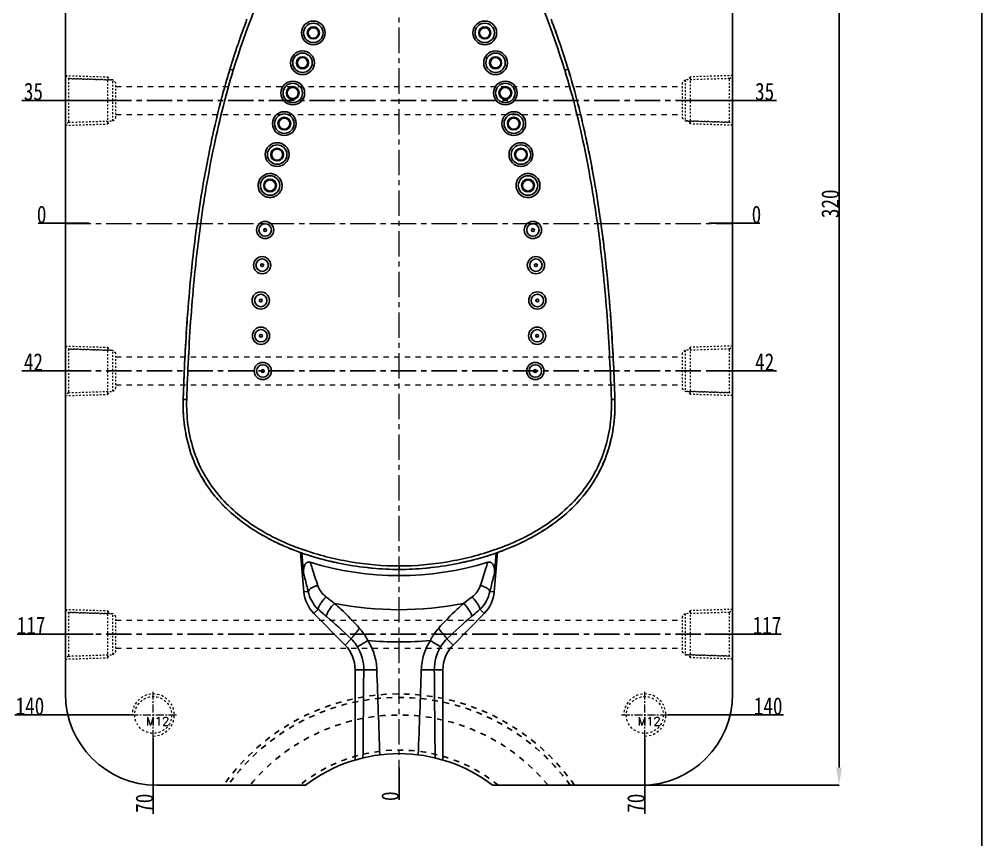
# Model space of a CAD drawing. Header units: millimetres. Extents: x 629 to 2024, y -4394 to 1386.
# Drawn here: x 1196.5 to 1470.6, y -2087.8 to -1854.1 of the extents above; entities that cross this region are included whole.
import ezdxf

# ---------------------------------------------------------------- set-up
doc = ezdxf.new("R2010")
doc.units = ezdxf.units.MM
doc.header["$LTSCALE"] = 16.335
doc.header["$PDMODE"] = 3
doc.header["$PDSIZE"] = 0.3125
doc.linetypes.add('CENTER', pattern=[0.6, 0.375, -0.075, 0.075, -0.075])
doc.linetypes.add('HIDDEN', pattern=[0.2, 0.1, -0.1])
doc.layers.get('0').update_dxf_attribs({"linetype": 'CONTINUOUS'})
doc.layers.get('Defpoints').update_dxf_attribs({"linetype": 'CONTINUOUS'})
for name, color, linetype, lineweight in [('center', 1, 'CENTER', 9), ('cool', 153, 'HIDDEN', 9), ('screw', 33, 'CONTINUOUS', 13)]:
    doc.layers.add(name, color=color, linetype=linetype, lineweight=lineweight)
doc.layers.add('DEFAULT_2', color=8, linetype='HIDDEN')
doc.styles.get("Standard").update_dxf_attribs({"font": 'txt', "width": 0.8})
doc.styles.add('TXT', font='txt.shx', dxfattribs={"bigfont": 'gbcbig.shx'})
doc.dimstyles.new('副本 ISO-25-1', dxfattribs={"dimtxt": 5, "dimasz": 5, "dimexe": 0, "dimexo": 0, "dimgap": 0, "dimtad": 1, "dimtxsty": 'Standard', "dimcen": 0, "dimclrd": 4, "dimclre": 4, "dimclrt": 6, "dimazin": 0, "dimtfac": 1, "dimtofl": 0, "dimtmove": 0, "dimatfit": 3, "dimfxl": 0, "dimarcsym": 0})

# ---------------------------------------------------------------- blocks, each defined once
blk = doc.blocks.new('cool_jt_f12')
at = {"layer": 'cool', "ltscale": 0.3}
for p, q in [((0, 7.0785), (0.856, 6.2225)), ((0, 7.0785), (12, 6.7035)), ((0.856, 6.2225), (0.856, -6.2225)), ((13.5, 5.827375), (0.856, 6.2225)), ((0.856, 6.2225), (13.5, 5.827375)), ((12, 6.7035), (12.856, 5.8475)), ((12, 6.7035), (12, -6.7035)), ((14.327375, 5), (13.5, 5.827375)), ((13.5, -5.827375), (13.5, 5.827375)), ((14.327375, -5), (14.327375, 5)), ((13.5, -5.827375), (14.327375, -5)), ((0.856, -6.2225), (0, -7.0785)), ((0, -7.0785), (12, -6.7035)), ((0.856, -6.2225), (13.5, -5.827375)), ((12, -6.7035), (12.856, -5.8475))]:
    blk.add_line(p, q, dxfattribs=at)
blk = doc.blocks.new('screw_m12_g')
at = {"layer": 'screw', "color": 1, "linetype": 'CENTER', "ltscale": 0.373186}
for p, q in [((0, -6.6), (0, 6.6)), ((-6.6, 0), (6.6, 0))]:
    blk.add_line(p, q, dxfattribs=at)
at = {"layer": 'screw', "color": 33, "linetype": 'HIDDEN', "ltscale": 0.373186}
blk.add_circle((0, 0), 5.25, dxfattribs=at)
at = {"layer": 'screw', "color": 92, "linetype": 'HIDDEN', "ltscale": 0.373186}
blk.add_arc((0, 0), 6, 270, 180, dxfattribs=at)
at = {"layer": 'screw', "color": 6, "style": 'TXT'}
blk.add_text('M12', height=2.4, dxfattribs=at).set_placement((-2.04, -3))
blk = doc.blocks.new('*D287')
at = {"color": 4, "linetype": 'Continuous', "lineweight": -2}
for p, q in [((1366.7, -1752.24), (1429.97, -1752.24)), ((1429.97, -1757.24), (1429.97, -2067.24)), ((1366.7, -2072.24), (1429.97, -2072.24))]:
    blk.add_line(p, q, dxfattribs=at)
at = {"color": 4}
for points in [[(1429.14, -1757.24), (1430.8, -1757.24), (1429.97, -1752.24)], [(1429.14, -2067.24), (1430.8, -2067.24), (1429.97, -2072.24)]]:
    blk.add_solid(points, dxfattribs=at)
at = {"layer": 'Defpoints', "color": 0}
for p in [(1366.7, -1752.24), (1366.7, -2072.24), (1429.97, -2072.24)]:
    blk.add_point(p, dxfattribs=at)
at = {"color": 6, "insert": (1427.47, -1906.68), "char_height": 5, "attachment_point": 5, "rotation": 90}
blk.add_mtext('320', dxfattribs=at)
blk = doc.blocks.new('*D290')
at = {"color": 4, "linetype": 'Continuous', "lineweight": -2}
blk.add_line((1387.66, -1877.24), (1412.11, -1877.24), dxfattribs=at)
at = {"layer": 'Defpoints', "color": 0}
for p in [(1387.66, -1877.24), (1405.45, -1877.24), (1304.66, -1912.24)]:
    blk.add_point(p, dxfattribs=at)
at = {"color": 6, "insert": (1408.78, -1874.74), "char_height": 5, "attachment_point": 5}
blk.add_mtext('35', dxfattribs=at)
blk = doc.blocks.new('*D291')
at = {"color": 4, "linetype": 'Continuous', "lineweight": -2}
blk.add_line((1392.88, -1912.24), (1407.45, -1912.24), dxfattribs=at)
at = {"layer": 'Defpoints', "color": 0}
for p in [(1304.66, -1912.24), (1392.88, -1912.24), (1405.45, -1912.24)]:
    blk.add_point(p, dxfattribs=at)
at = {"color": 6, "insert": (1406.45, -1909.74), "char_height": 5, "attachment_point": 5}
blk.add_mtext('0', dxfattribs=at)
blk = doc.blocks.new('*D292')
at = {"color": 4, "linetype": 'Continuous', "lineweight": -2}
blk.add_line((1392.34, -1954.24), (1412.11, -1954.24), dxfattribs=at)
at = {"layer": 'Defpoints', "color": 0}
for p in [(1304.66, -1912.24), (1392.34, -1954.24), (1405.45, -1954.24)]:
    blk.add_point(p, dxfattribs=at)
at = {"color": 6, "insert": (1408.78, -1951.74), "char_height": 5, "attachment_point": 5}
blk.add_mtext('42', dxfattribs=at)
blk = doc.blocks.new('*D293')
at = {"color": 4, "linetype": 'Continuous', "lineweight": -2}
blk.add_line((1391.75, -2029.24), (1413.45, -2029.24), dxfattribs=at)
at = {"layer": 'Defpoints', "color": 0}
for p in [(1304.66, -1912.24), (1391.75, -2029.24), (1405.45, -2029.24)]:
    blk.add_point(p, dxfattribs=at)
at = {"color": 6, "insert": (1409.45, -2026.74), "char_height": 5, "attachment_point": 5}
blk.add_mtext('117', dxfattribs=at)
blk = doc.blocks.new('*D294')
at = {"color": 4, "linetype": 'Continuous', "lineweight": -2}
blk.add_line((1381.26, -2052.24), (1414.11, -2052.24), dxfattribs=at)
at = {"layer": 'Defpoints', "color": 0}
for p in [(1304.66, -1912.24), (1381.26, -2052.24), (1405.45, -2052.24)]:
    blk.add_point(p, dxfattribs=at)
at = {"color": 6, "insert": (1409.78, -2049.74), "char_height": 5, "attachment_point": 5}
blk.add_mtext('140', dxfattribs=at)
blk = doc.blocks.new('*D295')
at = {"color": 4, "linetype": 'Continuous', "lineweight": -2}
blk.add_line((1374.66, -2058.84), (1374.66, -2080.37), dxfattribs=at)
at = {"layer": 'Defpoints', "color": 0}
for p in [(1304.66, -1912.24), (1374.66, -2058.84), (1374.66, -2074.37)]:
    blk.add_point(p, dxfattribs=at)
at = {"color": 6, "insert": (1372.16, -2077.37), "char_height": 5, "attachment_point": 5, "rotation": 90}
blk.add_mtext('70', dxfattribs=at)
blk = doc.blocks.new('*D296')
at = {"color": 4, "linetype": 'Continuous', "lineweight": -2}
blk.add_line((1304.66, -2067.15), (1304.66, -2076.37), dxfattribs=at)
at = {"layer": 'Defpoints', "color": 0}
for p in [(1304.66, -1912.24), (1304.66, -2067.15), (1304.66, -2074.37)]:
    blk.add_point(p, dxfattribs=at)
at = {"color": 6, "insert": (1302.16, -2075.37), "char_height": 5, "attachment_point": 5, "rotation": 90}
blk.add_mtext('0', dxfattribs=at)
blk = doc.blocks.new('*D297')
at = {"color": 4, "linetype": 'Continuous', "lineweight": -2}
blk.add_line((1304.66, -1759.28), (1304.66, -1743.64), dxfattribs=at)
at = {"layer": 'Defpoints', "color": 0}
for p in [(1304.66, -1745.64), (1304.66, -1759.28), (1304.66, -1912.24)]:
    blk.add_point(p, dxfattribs=at)
at = {"color": 6, "insert": (1302.16, -1744.64), "char_height": 5, "attachment_point": 5, "rotation": 90}
blk.add_mtext('0', dxfattribs=at)
blk = doc.blocks.new('*D298')
at = {"color": 4, "linetype": 'Continuous', "lineweight": -2}
blk.add_line((1374.66, -1770.16), (1374.66, -1739.64), dxfattribs=at)
at = {"layer": 'Defpoints', "color": 0}
for p in [(1374.66, -1745.64), (1374.66, -1770.16), (1304.66, -1912.24)]:
    blk.add_point(p, dxfattribs=at)
at = {"color": 6, "insert": (1372.16, -1742.64), "char_height": 5, "attachment_point": 5, "rotation": 90}
blk.add_mtext('70', dxfattribs=at)
blk = doc.blocks.new('*D299')
at = {"color": 4, "linetype": 'Continuous', "lineweight": -2}
blk.add_line((1381.26, -1772.24), (1413.81, -1772.24), dxfattribs=at)
at = {"layer": 'Defpoints', "color": 0}
for p in [(1381.26, -1772.24), (1405.14, -1772.24), (1304.66, -1912.24)]:
    blk.add_point(p, dxfattribs=at)
at = {"color": 6, "insert": (1409.48, -1769.74), "char_height": 5, "attachment_point": 5}
blk.add_mtext('140', dxfattribs=at)
blk = doc.blocks.new('*D300')
at = {"color": 4, "linetype": 'Continuous', "lineweight": -2}
blk.add_line((1221.66, -1877.24), (1197.2, -1877.24), dxfattribs=at)
at = {"layer": 'Defpoints', "color": 0}
for p in [(1203.87, -1877.24), (1221.66, -1877.24), (1304.66, -1912.24)]:
    blk.add_point(p, dxfattribs=at)
at = {"color": 6, "insert": (1200.53, -1874.74), "char_height": 5, "attachment_point": 5}
blk.add_mtext('35', dxfattribs=at)
blk = doc.blocks.new('*D303')
at = {"color": 4, "linetype": 'Continuous', "lineweight": -2}
blk.add_line((1216.43, -1912.24), (1201.87, -1912.24), dxfattribs=at)
at = {"layer": 'Defpoints', "color": 0}
for p in [(1203.87, -1912.24), (1216.43, -1912.24), (1304.66, -1912.24)]:
    blk.add_point(p, dxfattribs=at)
at = {"color": 6, "insert": (1202.87, -1909.74), "char_height": 5, "attachment_point": 5}
blk.add_mtext('0', dxfattribs=at)
blk = doc.blocks.new('*D304')
at = {"color": 4, "linetype": 'Continuous', "lineweight": -2}
blk.add_line((1216.98, -1954.24), (1197.2, -1954.24), dxfattribs=at)
at = {"layer": 'Defpoints', "color": 0}
for p in [(1304.66, -1912.24), (1203.87, -1954.24), (1216.98, -1954.24)]:
    blk.add_point(p, dxfattribs=at)
at = {"color": 6, "insert": (1200.53, -1951.74), "char_height": 5, "attachment_point": 5}
blk.add_mtext('42', dxfattribs=at)
blk = doc.blocks.new('*D305')
at = {"color": 4, "linetype": 'Continuous', "lineweight": -2}
blk.add_line((1217.57, -2029.24), (1195.87, -2029.24), dxfattribs=at)
at = {"layer": 'Defpoints', "color": 0}
for p in [(1304.66, -1912.24), (1203.87, -2029.24), (1217.57, -2029.24)]:
    blk.add_point(p, dxfattribs=at)
at = {"color": 6, "insert": (1199.87, -2026.74), "char_height": 5, "attachment_point": 5}
blk.add_mtext('117', dxfattribs=at)
blk = doc.blocks.new('*D306')
at = {"color": 4, "linetype": 'Continuous', "lineweight": -2}
blk.add_line((1228.06, -2052.24), (1195.2, -2052.24), dxfattribs=at)
at = {"layer": 'Defpoints', "color": 0}
for p in [(1304.66, -1912.24), (1203.87, -2052.24), (1228.06, -2052.24)]:
    blk.add_point(p, dxfattribs=at)
at = {"color": 6, "insert": (1199.53, -2049.74), "char_height": 5, "attachment_point": 5}
blk.add_mtext('140', dxfattribs=at)
blk = doc.blocks.new('*D301')
at = {"color": 4, "linetype": 'Continuous', "lineweight": -2}
blk.add_line((1234.66, -2058.84), (1234.66, -2080.37), dxfattribs=at)
at = {"layer": 'Defpoints', "color": 0}
for p in [(1304.66, -1912.24), (1234.66, -2058.84), (1234.66, -2074.37)]:
    blk.add_point(p, dxfattribs=at)
at = {"color": 6, "insert": (1232.16, -2077.37), "char_height": 5, "attachment_point": 5, "rotation": 90}
blk.add_mtext('70', dxfattribs=at)
blk = doc.blocks.new('*D307')
at = {"color": 4, "linetype": 'Continuous', "lineweight": -2}
blk.add_line((1234.66, -1770.16), (1234.66, -1739.64), dxfattribs=at)
at = {"layer": 'Defpoints', "color": 0}
for p in [(1234.66, -1745.64), (1234.66, -1770.16), (1304.66, -1912.24)]:
    blk.add_point(p, dxfattribs=at)
at = {"color": 6, "insert": (1232.16, -1742.64), "char_height": 5, "attachment_point": 5, "rotation": 90}
blk.add_mtext('70', dxfattribs=at)
blk = doc.blocks.new('*D302')
at = {"color": 4, "linetype": 'Continuous', "lineweight": -2}
blk.add_line((1228.06, -1772.24), (1195.5, -1772.24), dxfattribs=at)
at = {"layer": 'Defpoints', "color": 0}
for p in [(1204.17, -1772.24), (1228.06, -1772.24), (1304.66, -1912.24)]:
    blk.add_point(p, dxfattribs=at)
at = {"color": 6, "insert": (1199.84, -1769.74), "char_height": 5, "attachment_point": 5}
blk.add_mtext('140', dxfattribs=at)
blk = doc.blocks.new('3')
at = {"color": 1, "linetype": 'CENTER', "ltscale": 1.181757}
blk.add_line((-0.15, -456.33), (189.85, -456.33), dxfattribs=at)
at = {"layer": 'cool', "ltscale": 0.932966}
for p, q in [((14.18, -452.33), (175.52, -452.33)), ((14.18, -460.33), (175.52, -460.33))]:
    blk.add_line(p, q, dxfattribs=at)
blk.add_blockref('cool_jt_f12', (-0.15, -456.33), dxfattribs=at)
at = {"layer": 'cool', "ltscale": 0.932966, "rotation": 180}
blk.add_blockref('cool_jt_f12', (189.85, -456.33), dxfattribs=at)

msp = doc.modelspace()

# ---------------------------------------------------------------- linework, layer by layer
at = {"color": 7, "linetype": 'Continuous'}
for p, q in [((1209.656, -2046.244), (1209.656, -1778.244)), ((1399.656, -1778.244), (1399.656, -2046.244)), ((1256.483, -1868.358), (1257.444, -1868.654)), ((1352.829, -1868.358), (1351.869, -1868.654)), ((1277.561, -2017.181), (1276.581, -2005.979)), ((1276.86, -2006.078), (1276.97, -2006.116)), ((1277.477, -2011.919), (1276.97, -2006.116)), ((1277.161, -2005.118), (1277.27, -2005.157)), ((1332.731, -2005.979), (1331.752, -2017.181)), ((1332.343, -2006.116), (1331.835, -2011.919)), ((1332.043, -2005.157), (1332.151, -2005.119)), ((1332.343, -2006.116), (1332.453, -2006.078)), ((1304.656, -2010.809), (1304.656, -2009.804)), ((1277.561, -2017.181), (1278.786, -2017.073)), ((1331.752, -2017.181), (1330.526, -2017.073)), ((1280.399, -2023.327), (1281.623, -2022.122)), ((1328.913, -2023.327), (1327.689, -2022.122)), ((1280.399, -2023.327), (1289.28, -2032.341)), ((1320.033, -2032.341), (1328.913, -2023.327)), ((1289.28, -2032.341), (1291.043, -2030.604)), ((1320.033, -2032.341), (1318.27, -2030.604)), ((1292.156, -2039.359), (1294.606, -2039.359)), ((1292.156, -2065.057), (1292.156, -2039.359)), ((1317.156, -2039.359), (1314.707, -2039.359)), ((1317.156, -2065.057), (1317.156, -2039.359)), ((1277.992, -2072.244), (1235.656, -2072.244)), ((1373.656, -2072.244), (1331.321, -2072.244))]:
    msp.add_line(p, q, dxfattribs=at)
at = {"color": 1, "linetype": 'CENTER', "ltscale": 1.181757}
for p, q in [((1209.656, -1954.244), (1399.656, -1954.244)), ((1209.656, -2029.244), (1399.656, -2029.244))]:
    msp.add_line(p, q, dxfattribs=at)
msp.add_lwpolyline([(1059.043, -1704.941), (1470.613, -1704.941), (1470.613, -2146.095), (1059.043, -2146.095)], close=True)
at = {"color": 7, "linetype": 'Continuous'}
for centre, radius in [((1280.25, -1858.016), 3.383), ((1280.25, -1858.016), 2.773), ((1329.063, -1858.016), 3.383), ((1329.063, -1858.016), 2.773), ((1280.25, -1858.016), 1.727), ((1280.25, -1858.016), 1.482), ((1329.063, -1858.016), 1.727), ((1329.063, -1858.016), 1.482), ((1277.167, -1866.519), 3.383), ((1277.167, -1866.519), 2.773), ((1332.146, -1866.519), 3.383), ((1332.146, -1866.519), 2.773), ((1277.167, -1866.519), 1.727), ((1277.167, -1866.519), 1.482), ((1332.146, -1866.519), 1.727), ((1332.146, -1866.519), 1.482), ((1274.384, -1875.125), 3.383), ((1334.929, -1875.125), 3.383), ((1274.384, -1875.125), 2.773), ((1274.384, -1875.125), 1.817), ((1274.384, -1875.125), 1.581), ((1334.929, -1875.125), 2.773), ((1334.929, -1875.125), 1.817), ((1334.929, -1875.125), 1.581), ((1271.986, -1883.846), 3.383), ((1337.327, -1883.846), 3.383), ((1271.986, -1883.846), 2.773), ((1271.986, -1883.846), 1.817), ((1271.986, -1883.846), 1.581), ((1337.327, -1883.846), 2.773), ((1337.327, -1883.846), 1.817), ((1337.327, -1883.846), 1.581), ((1269.942, -1892.657), 3.383), ((1269.942, -1892.657), 2.773), ((1269.942, -1892.657), 1.817), ((1269.942, -1892.657), 1.581), ((1339.371, -1892.657), 3.383), ((1339.371, -1892.657), 2.773), ((1339.371, -1892.657), 1.817), ((1339.371, -1892.657), 1.581), ((1267.924, -1901.474), 2.772), ((1267.924, -1901.474), 1.822), ((1341.389, -1901.474), 2.771), ((1341.389, -1901.474), 1.822), ((1267.924, -1901.474), 1.581), ((1341.389, -1901.474), 1.581), ((1266.526, -1914.152), 2.452), ((1266.526, -1914.152), 1.769), ((1342.787, -1914.152), 2.452), ((1342.787, -1914.152), 1.768), ((1266.526, -1914.152), 0.402), ((1342.787, -1914.152), 0.402), ((1265.669, -1924.166), 2.452), ((1265.669, -1924.166), 1.769), ((1265.669, -1924.166), 0.402), ((1343.643, -1924.166), 2.452), ((1343.643, -1924.166), 1.768), ((1343.643, -1924.166), 0.402), ((1265.271, -1934.208), 2.452), ((1265.271, -1934.208), 1.769), ((1344.042, -1934.208), 2.452), ((1344.042, -1934.208), 1.768), ((1265.271, -1934.208), 0.402), ((1344.042, -1934.208), 0.402), ((1265.331, -1944.258), 2.452), ((1265.331, -1944.258), 1.769), ((1343.982, -1944.258), 2.452), ((1343.982, -1944.258), 1.768), ((1265.331, -1944.258), 0.402), ((1343.982, -1944.258), 0.402), ((1265.849, -1954.294), 2.452), ((1265.849, -1954.294), 1.769), ((1265.849, -1954.294), 0.402), ((1343.464, -1954.294), 2.452), ((1343.464, -1954.294), 1.768), ((1343.464, -1954.294), 0.402)]:
    msp.add_circle(centre, radius, dxfattribs=at)
for centre, radius, start, end in [((1496.52, -1942.547), 250.235, 154.54456, 162.82473), ((1112.793, -1942.547), 250.235, 17.17527, 25.45544), ((1491.149, -1940.594), 245.532, 159.38064, 162.89041), ((1118.164, -1940.594), 245.532, 17.10959, 20.61923), ((1561.713, -1954.82), 317.416, 168.70843, 170.11891), ((1047.6, -1954.82), 317.416, 9.88113, 11.29157), ((1267.924, -1901.474), 3.411, 60.93743, 239.74283), ((1341.389, -1901.474), 3.411, 112.63706, 293.83166), ((1603.401, -1961.657), 359.658, 170.18562, 173.58899), ((1005.913, -1961.657), 359.657, 6.4111, 9.81442), ((1659.361, -1968.12), 415.99, 173.56504, 174.76745), ((949.954, -1968.119), 415.988, 5.23259, 6.43506), ((1301.739, -1935.175), 75.141, 250.02012, 250.43939), ((1301.953, -1934.572), 75.781, 250.5138, 250.66294), ((1301.855, -1934.855), 74.476, 250.46175, 250.63557), ((1302.183, -1933.912), 76.48, 250.75086, 251.20861), ((1302.096, -1934.166), 76.212, 250.74988, 251.2091), ((1307.129, -1933.912), 76.48, 288.79169, 289.24914), ((1307.217, -1934.166), 76.212, 288.79108, 289.25), ((1307.458, -1934.855), 74.477, 289.36383, 289.53834), ((1307.36, -1934.572), 75.781, 289.33706, 289.4862), ((1307.574, -1935.175), 75.141, 289.56061, 289.97993), ((1304.656, -1926.927), 85.642, 252.8379, 287.16244), ((1305.151, -1923.491), 87.321, 257.35578, 258.28998), ((1305.043, -1924.01), 86.791, 257.35002, 258.28993), ((1305.518, -1921.524), 89.322, 258.31527, 263.58471), ((1305.405, -1922.228), 88.609, 258.29489, 263.60673), ((1303.795, -1921.526), 89.32, 276.41564, 281.68489), ((1303.908, -1922.228), 88.609, 276.39362, 281.70516), ((1304.162, -1923.491), 87.32, 281.71007, 282.64462), ((1304.269, -1924.009), 86.792, 281.71022, 282.65046), ((1305.226, -1923.759), 87.068, 263.6116, 264.61628), ((1305.221, -1924.138), 86.691, 263.58725, 264.5963), ((1304.769, -1929.506), 81.304, 264.55696, 269.9207), ((1304.728, -1930.088), 80.722, 264.54657, 269.94907), ((1304.544, -1929.506), 81.303, 270.07929, 275.44285), ((1304.584, -1930.087), 80.722, 270.05099, 275.45323), ((1304.087, -1923.759), 87.068, 275.38353, 276.38875), ((1304.092, -1924.138), 86.691, 275.40351, 276.41311), ((1287.523, -2016.309), 10, 185, 224.57261), ((1287.774, -2013.302), 6.602, 198.71341, 233.83934), ((1321.79, -2016.309), 10, 315.42739, 355), ((1304.656, -1926.927), 95.334, 258.90256, 281.09746), ((1171.074, -2154.993), 172.815, 46.03622, 49.20536), ((1438.201, -2154.952), 172.76, 130.79413, 133.9643), ((1304.656, -1926.927), 104.496, 265.10067, 274.89935), ((1282.156, -2039.359), 10, 0, 44.57261), ((1282.111, -2039.246), 12.495, 359.48058, 30.94783), ((1327.201, -2039.246), 12.495, 149.05227, 180.51931), ((1327.156, -2039.359), 10, 135.42739, 180), ((1235.656, -2046.244), 26, 180, 270), ((1373.656, -2046.244), 26, 270, 0), ((1304.656, -2107.244), 44, 52.69821, 127.30179)]:
    msp.add_arc(centre, radius, start, end, dxfattribs=at)
for points, knots in [([(1257.444, -1868.654), (1255.117, -1876.212), (1251.372, -1891.614), (1247.528, -1915.05), (1245.219, -1938.693), (1244.443, -1954.507), (1244.18, -1962.418)], [0, 0, 0, 0, 0.249884, 0.4998607, 0.7498976, 1, 1, 1, 1]), ([(1250.441, -1892.67), (1250.739, -1891.178), (1252.286, -1883.722), (1254.296, -1875.597), (1256.271, -1869.048), (1256.483, -1868.358)], [0, 0, 0, 0, 0.1827308, 0.9137784, 1, 1, 1, 1]), ([(1365.133, -1962.418), (1364.87, -1954.506), (1364.093, -1938.692), (1361.785, -1915.05), (1357.941, -1891.614), (1354.195, -1876.212), (1351.869, -1868.654)], [0, 0, 0, 0, 0.2501024, 0.5001394, 0.7501165, 1, 1, 1, 1]), ([(1358.871, -1892.67), (1358.573, -1891.178), (1357.027, -1883.722), (1355.017, -1875.597), (1353.042, -1869.048), (1352.829, -1868.358)], [0, 0, 0, 0, 0.1827313, 0.9137785, 1, 1, 1, 1]), ([(1270.462, -1899.191), (1270.728, -1899.49), (1271.16, -1900.187), (1271.405, -1901.388), (1271.22, -1902.6), (1270.625, -1903.673), (1269.696, -1904.473), (1268.546, -1904.901), (1267.321, -1904.905), (1266.551, -1904.623), (1266.205, -1904.421)], [0, 0, 0, 0, 0.125035, 0.2500179, 0.3750191, 0.5000103, 0.6250028, 0.7500016, 0.8749852, 1, 1, 1, 1]), ([(1269.581, -1898.493), (1269.745, -1898.584), (1270.057, -1898.796), (1270.337, -1899.05), (1270.462, -1899.191)], [0, 0, 0, 0, 0.4998941, 1, 1, 1, 1]), ([(1340.076, -1898.326), (1340.429, -1898.179), (1341.19, -1898.003), (1342.349, -1898.133), (1343.401, -1898.64), (1344.226, -1899.466), (1344.731, -1900.518), (1344.861, -1901.68), (1344.592, -1902.813), (1344.185, -1903.481), (1343.925, -1903.761)], [0, 0, 0, 0, 0.1250137, 0.2499992, 0.3749988, 0.4999954, 0.6249796, 0.7500058, 0.8749541, 1, 1, 1, 1]), ([(1243.175, -1962.387), (1243.179, -1962.278), (1243.403, -1955.588), (1243.907, -1944.842), (1244.733, -1934.226), (1245.104, -1930.182)], [0, 0, 0, 0, 0.0101994, 0.6224998, 1, 1, 1, 1]), ([(1366.137, -1962.387), (1366.134, -1962.278), (1365.91, -1955.588), (1365.406, -1944.842), (1364.58, -1934.225), (1364.209, -1930.182)], [0, 0, 0, 0, 0.0101934, 0.6224923, 1, 1, 1, 1]), ([(1276.064, -2005.793), (1272.16, -2004.374), (1261.648, -1999.538), (1247.411, -1986.898), (1242.928, -1971.459), (1243.175, -1962.387)], [0, 0, 0, 0, 0.2230241, 0.6138432, 1, 1, 1, 1]), ([(1243.175, -1962.387), (1243.175, -1962.386), (1243.186, -1962.389), (1243.196, -1962.386), (1243.222, -1962.389), (1243.271, -1962.389), (1243.356, -1962.392), (1243.479, -1962.396), (1243.629, -1962.4), (1243.866, -1962.408), (1244.052, -1962.414), (1244.18, -1962.418)], [0, 0, 0, 0, 0.0048544, 0.0192814, 0.0431011, 0.0761309, 0.168618, 0.292893, 0.4443495, 0.6173011, 1, 1, 1, 1]), ([(1244.18, -1962.418), (1244.114, -1964.83), (1244.335, -1969.669), (1245.897, -1976.764), (1248.752, -1983.446), (1252.856, -1989.441), (1257.963, -1994.606), (1263.819, -1998.902), (1270.188, -2002.396), (1274.669, -2004.235), (1276.948, -2005.043)], [0, 0, 0, 0, 0.1250491, 0.2499207, 0.3746594, 0.4994076, 0.6243029, 0.7494098, 0.8746403, 1, 1, 1, 1]), ([(1332.365, -2005.043), (1334.644, -2004.234), (1339.125, -2002.396), (1345.494, -1998.902), (1351.35, -1994.605), (1356.457, -1989.441), (1360.561, -1983.445), (1363.416, -1976.763), (1364.978, -1969.668), (1365.198, -1964.829), (1365.133, -1962.418)], [0, 0, 0, 0, 0.1253615, 0.2505941, 0.3757023, 0.5005984, 0.6253468, 0.750085, 0.8749529, 1, 1, 1, 1]), ([(1366.137, -1962.388), (1366.137, -1962.39), (1366.127, -1962.387), (1366.116, -1962.391), (1366.09, -1962.39), (1366.042, -1962.392), (1365.957, -1962.394), (1365.834, -1962.398), (1365.684, -1962.402), (1365.447, -1962.409), (1365.261, -1962.414), (1365.133, -1962.418)], [0, 0, 0, 0, 0.0048544, 0.0192819, 0.0431022, 0.0761327, 0.1686218, 0.2928987, 0.4443564, 0.6173081, 1, 1, 1, 1]), ([(1365.673, -1970.458), (1364.839, -1976.105), (1360.189, -1988.419), (1347.665, -1999.538), (1337.153, -2004.374), (1333.249, -2005.793)], [0, 0, 0, 0, 0.3022209, 0.7464809, 1, 1, 1, 1]), ([(1277.27, -2005.157), (1281.655, -2006.69), (1290.713, -2008.956), (1300.011, -2009.804), (1304.656, -2009.804)], [0, 0, 0, 0, 0.4999881, 1, 1, 1, 1]), ([(1277.547, -2006.315), (1280.003, -2007.151), (1282.847, -2007.96), (1285.676, -2008.613), (1286.037, -2008.694)], [0, 0, 0, 0, 0.8725326, 1, 1, 1, 1]), ([(1277.547, -2006.316), (1279.362, -2006.933), (1282.182, -2007.776), (1285.038, -2008.47), (1286.037, -2008.695)], [0, 0, 0, 0, 0.6517067, 1, 1, 1, 1]), ([(1304.656, -2009.804), (1309.302, -2009.804), (1318.6, -2008.956), (1327.658, -2006.69), (1332.043, -2005.157)], [0, 0, 0, 0, 0.500015, 1, 1, 1, 1]), ([(1323.277, -2008.695), (1324.275, -2008.47), (1327.131, -2007.776), (1329.951, -2006.933), (1331.766, -2006.315)], [0, 0, 0, 0, 0.3482285, 1, 1, 1, 1]), ([(1331.766, -2006.315), (1329.31, -2007.151), (1326.466, -2007.96), (1323.637, -2008.613), (1323.277, -2008.694)], [0, 0, 0, 0, 0.8725992, 1, 1, 1, 1]), ([(1277.477, -2011.919), (1277.446, -2011.557), (1277.435, -2010.828), (1277.604, -2009.922), (1277.926, -2009.264), (1278.306, -2008.854), (1278.837, -2008.65), (1279.211, -2008.701), (1279.385, -2008.755)], [0, 0, 0, 0, 0.2499576, 0.4995471, 0.6246612, 0.7496705, 0.874722, 1, 1, 1, 1]), ([(1279.385, -2008.755), (1279.561, -2009.313), (1280.26, -2011.539), (1280.961, -2013.764), (1281.52, -2015.42)], [0, 0, 0, 0, 0.250548, 1, 1, 1, 1]), ([(1329.928, -2008.755), (1329.752, -2009.312), (1329.053, -2011.538), (1328.353, -2013.764), (1327.792, -2015.42)], [0, 0, 0, 0, 0.2505451, 1, 1, 1, 1]), ([(1329.928, -2008.755), (1330.102, -2008.701), (1330.476, -2008.65), (1331.007, -2008.854), (1331.386, -2009.264), (1331.709, -2009.922), (1331.877, -2010.828), (1331.867, -2011.556), (1331.835, -2011.919)], [0, 0, 0, 0, 0.1252772, 0.2503238, 0.375334, 0.500448, 0.7500392, 1, 1, 1, 1]), ([(1277.477, -2011.919), (1277.805, -2013.207), (1278.244, -2014.924), (1278.678, -2016.643), (1278.786, -2017.073)], [0, 0, 0, 0, 0.7494063, 1, 1, 1, 1]), ([(1331.835, -2011.919), (1331.508, -2013.206), (1331.069, -2014.924), (1330.635, -2016.643), (1330.526, -2017.073)], [0, 0, 0, 0, 0.7494014, 1, 1, 1, 1]), ([(1278.786, -2017.073), (1278.85, -2016.873), (1279.142, -2016.468), (1279.78, -2015.994), (1280.598, -2015.618), (1281.209, -2015.465), (1281.52, -2015.42)], [0, 0, 0, 0, 0.1901472, 0.4347708, 0.7149249, 1, 1, 1, 1]), ([(1278.786, -2017.073), (1278.981, -2018.013), (1279.664, -2019.879), (1280.892, -2021.448), (1281.623, -2022.122)], [0, 0, 0, 0, 0.4911916, 1, 1, 1, 1]), ([(1327.792, -2015.42), (1327.584, -2016.036), (1326.96, -2017.251), (1325.994, -2018.222), (1325.435, -2018.633)], [0, 0, 0, 0, 0.4835673, 1, 1, 1, 1]), ([(1330.526, -2017.073), (1330.332, -2018.013), (1329.649, -2019.879), (1328.421, -2021.448), (1327.689, -2022.122)], [0, 0, 0, 0, 0.4912087, 1, 1, 1, 1]), ([(1327.792, -2015.42), (1328.104, -2015.465), (1328.714, -2015.618), (1329.533, -2015.994), (1330.17, -2016.468), (1330.463, -2016.873), (1330.526, -2017.073)], [0, 0, 0, 0, 0.2850801, 0.5652432, 0.809869, 1, 1, 1, 1]), ([(1281.623, -2022.122), (1281.621, -2022.026), (1281.666, -2021.797), (1281.875, -2021.249), (1282.335, -2020.457), (1283.033, -2019.51), (1283.587, -2018.904), (1283.878, -2018.633)], [0, 0, 0, 0, 0.0682577, 0.1630839, 0.4174837, 0.7165151, 1, 1, 1, 1]), ([(1283.878, -2018.633), (1284.084, -2018.783), (1284.898, -2019.393), (1285.698, -2020.021), (1286.307, -2020.478)], [0, 0, 0, 0, 0.2510157, 1, 1, 1, 1]), ([(1325.435, -2018.633), (1325.229, -2018.784), (1324.415, -2019.393), (1323.615, -2020.021), (1323.006, -2020.478)], [0, 0, 0, 0, 0.2510041, 1, 1, 1, 1]), ([(1325.435, -2018.633), (1325.726, -2018.904), (1326.28, -2019.51), (1326.978, -2020.457), (1327.438, -2021.249), (1327.646, -2021.797), (1327.692, -2022.026), (1327.689, -2022.122)], [0, 0, 0, 0, 0.2834773, 0.5824867, 0.8368763, 0.9317128, 1, 1, 1, 1]), ([(1281.623, -2022.122), (1281.819, -2022.294), (1282.603, -2022.978), (1283.393, -2023.653), (1283.983, -2024.162)], [0, 0, 0, 0, 0.2512431, 1, 1, 1, 1]), ([(1283.983, -2024.162), (1283.974, -2024.058), (1284.008, -2023.811), (1284.207, -2023.223), (1284.675, -2022.381), (1285.405, -2021.386), (1285.994, -2020.757), (1286.307, -2020.478)], [0, 0, 0, 0, 0.0704404, 0.1660315, 0.4195331, 0.7167995, 1, 1, 1, 1]), ([(1286.307, -2020.478), (1286.916, -2021.027), (1289.391, -2023.304), (1291.75, -2025.708), (1293.441, -2027.607)], [0, 0, 0, 0, 0.2439658, 1, 1, 1, 1]), ([(1323.006, -2020.478), (1322.397, -2021.027), (1319.922, -2023.304), (1317.562, -2025.708), (1315.872, -2027.607)], [0, 0, 0, 0, 0.2439649, 1, 1, 1, 1]), ([(1323.006, -2020.478), (1323.318, -2020.757), (1323.908, -2021.386), (1324.638, -2022.381), (1325.106, -2023.223), (1325.305, -2023.811), (1325.339, -2024.058), (1325.33, -2024.162)], [0, 0, 0, 0, 0.2831993, 0.5804623, 0.8339624, 0.9295551, 1, 1, 1, 1]), ([(1327.689, -2022.122), (1327.493, -2022.294), (1326.71, -2022.978), (1325.919, -2023.653), (1325.33, -2024.162)], [0, 0, 0, 0, 0.2512254, 1, 1, 1, 1]), ([(1291.043, -2030.604), (1291.075, -2030.537), (1291.17, -2030.38), (1291.444, -2029.98), (1291.932, -2029.353), (1292.636, -2028.509), (1293.163, -2027.913), (1293.441, -2027.607)], [0, 0, 0, 0, 0.0580329, 0.1424516, 0.378807, 0.6779786, 1, 1, 1, 1]), ([(1293.441, -2027.607), (1293.669, -2027.864), (1294.548, -2028.926), (1295.275, -2030.112), (1295.732, -2031.041)], [0, 0, 0, 0, 0.2491155, 1, 1, 1, 1]), ([(1315.872, -2027.607), (1315.644, -2027.864), (1314.765, -2028.926), (1314.037, -2030.112), (1313.581, -2031.041)], [0, 0, 0, 0, 0.2491155, 1, 1, 1, 1]), ([(1315.872, -2027.607), (1316.15, -2027.913), (1316.677, -2028.509), (1317.38, -2029.353), (1317.869, -2029.98), (1318.143, -2030.38), (1318.238, -2030.537), (1318.27, -2030.604)], [0, 0, 0, 0, 0.3220206, 0.6211911, 0.8575463, 0.9419656, 1, 1, 1, 1]), ([(1291.043, -2030.604), (1291.558, -2031.096), (1292.187, -2031.819), (1292.705, -2032.616), (1292.827, -2032.82)], [0, 0, 0, 0, 0.7491773, 1, 1, 1, 1]), ([(1292.827, -2032.82), (1292.971, -2032.755), (1293.337, -2032.547), (1293.988, -2032.158), (1294.815, -2031.637), (1295.416, -2031.248), (1295.732, -2031.041)], [0, 0, 0, 0, 0.1393944, 0.3699253, 0.6673043, 1, 1, 1, 1]), ([(1295.732, -2031.041), (1296.537, -2032.266), (1297.806, -2034.959), (1298.288, -2037.893), (1298.332, -2039.359)], [0, 0, 0, 0, 0.4999538, 1, 1, 1, 1]), ([(1313.581, -2031.041), (1312.775, -2032.266), (1311.507, -2034.959), (1311.025, -2037.893), (1310.981, -2039.359)], [0, 0, 0, 0, 0.499954, 1, 1, 1, 1]), ([(1313.581, -2031.041), (1313.897, -2031.248), (1314.497, -2031.637), (1315.325, -2032.158), (1315.975, -2032.547), (1316.341, -2032.755), (1316.485, -2032.82)], [0, 0, 0, 0, 0.3326958, 0.6300748, 0.8606058, 1, 1, 1, 1]), ([(1318.27, -2030.604), (1317.755, -2031.096), (1317.125, -2031.819), (1316.608, -2032.616), (1316.485, -2032.82)], [0, 0, 0, 0, 0.7491772, 1, 1, 1, 1]), ([(1294.606, -2039.359), (1294.778, -2039.379), (1295.238, -2039.393), (1296.066, -2039.401), (1297.136, -2039.39), (1297.918, -2039.371), (1298.332, -2039.359)], [0, 0, 0, 0, 0.1393662, 0.369902, 0.6672923, 1, 1, 1, 1]), ([(1298.332, -2039.359), (1298.451, -2043.398), (1298.739, -2051.473), (1299.041, -2059.548), (1299.185, -2063.586)], [0, 0, 0, 0, 0.5, 1, 1, 1, 1]), ([(1310.981, -2039.359), (1310.862, -2043.398), (1310.574, -2051.473), (1310.272, -2059.548), (1310.127, -2063.586)], [0, 0, 0, 0, 0.5, 1, 1, 1, 1]), ([(1310.981, -2039.359), (1311.394, -2039.371), (1312.177, -2039.389), (1313.246, -2039.401), (1314.075, -2039.393), (1314.535, -2039.379), (1314.707, -2039.359)], [0, 0, 0, 0, 0.3327078, 0.6300982, 0.860634, 1, 1, 1, 1])]:
    msp.add_open_spline(points, degree=3, knots=knots, dxfattribs=at)
for points in [[(1343.925, -1903.761), (1343.602, -1904.11), (1343.202, -1904.403), (1342.767, -1904.595)], [(1366.137, -1962.387), (1366.214, -1965.213), (1366.051, -1967.903), (1365.673, -1970.458)], [(1294.606, -2039.359), (1294.542, -2047.727), (1294.454, -2056.094), (1294.377, -2064.462)], [(1314.707, -2039.359), (1314.771, -2047.727), (1314.858, -2056.094), (1314.936, -2064.462)]]:
    msp.add_open_spline(points, degree=3, dxfattribs=at)
at = {"layer": 'center', "color": 1, "linetype": 'CENTER', "ltscale": 1.181757}
for p, q in [((1304.656, -2072.244), (1304.656, -1752.244)), ((1209.656, -1912.244), (1399.656, -1912.244))]:
    msp.add_line(p, q, dxfattribs=at)
at = {"layer": 'cool', "ltscale": 0.932966}
for p, q in [((1223.986, -1950.244), (1385.326, -1950.244)), ((1223.986, -1958.244), (1385.326, -1958.244)), ((1223.986, -2025.244), (1385.326, -2025.244)), ((1223.986, -2033.244), (1385.326, -2033.244))]:
    msp.add_line(p, q, dxfattribs=at)
at = {"layer": 'DEFAULT_2', "color": 8, "linetype": 'HIDDEN'}
for p, q in [((1276.674, -2006.012), (1276.581, -2005.979)), ((1276.86, -2006.078), (1276.97, -2006.117)), ((1332.343, -2006.117), (1332.453, -2006.078)), ((1332.639, -2006.012), (1332.731, -2005.979))]:
    msp.add_line(p, q, dxfattribs=at)
for centre, radius, start, end in [((1490.606, -1940.443), 244.969, 159.36897, 162.8868), ((1118.706, -1940.443), 244.969, 17.1132, 20.6309), ((1567.572, -1955.828), 323.358, 168.73668, 170.12122), ((1041.764, -1955.822), 323.334, 9.87859, 11.26319), ((1602.777, -1961.612), 359.034, 170.17563, 173.58491), ((1006.503, -1961.616), 359.067, 6.4152, 9.82411), ((1657.81, -1967.962), 414.432, 173.56264, 174.76958), ((951.486, -1967.964), 414.449, 5.23054, 6.43748), ((1301.666, -1935.388), 74.916, 250.01668, 250.43718), ((1301.85, -1934.872), 75.463, 250.43694, 250.66167), ((1307.463, -1934.873), 75.463, 289.33822, 289.56294), ((1307.647, -1935.389), 74.915, 289.5627, 289.98326), ((1304.656, -2107.244), 61, 35.01358, 144.98633), ((1304.656, -2107.244), 60, 35.68533, 144.31467), ((1304.656, -2107.244), 55, 39.5212, 140.4788), ((1304.656, -2107.244), 45, 51.05766, 128.94244)]:
    msp.add_arc(centre, radius, start, end, dxfattribs=at)
for points, knots in [([(1256.483, -1868.358), (1254.145, -1875.956), (1252.169, -1884.082), (1250.521, -1892.269), (1250.441, -1892.67)], [0, 0, 0, 0, 0.951003, 1, 1, 1, 1]), ([(1358.871, -1892.67), (1358.791, -1892.269), (1357.144, -1884.083), (1355.168, -1875.956), (1352.829, -1868.358)], [0, 0, 0, 0, 0.0489892, 1, 1, 1, 1]), ([(1245.104, -1930.182), (1244.845, -1932.996), (1243.966, -1943.72), (1243.439, -1954.464), (1243.175, -1962.387)], [0, 0, 0, 0, 0.2626684, 1, 1, 1, 1]), ([(1366.137, -1962.388), (1365.874, -1954.465), (1365.346, -1943.721), (1364.467, -1932.996), (1364.209, -1930.182)], [0, 0, 0, 0, 0.7373099, 1, 1, 1, 1]), ([(1243.175, -1962.387), (1243.076, -1966.047), (1243.675, -1973.419), (1247.505, -1983.891), (1254.18, -1992.805), (1262.827, -1999.699), (1270.416, -2003.615), (1274.933, -2005.382), (1276.064, -2005.794)], [0, 0, 0, 0, 0.187614, 0.375228, 0.562842, 0.750456, 0.93807, 1, 1, 1, 1]), ([(1333.249, -2005.794), (1334.38, -2005.382), (1338.897, -2003.615), (1346.486, -1999.7), (1355.132, -1992.806), (1361.808, -1983.891), (1364.698, -1975.987), (1365.532, -1971.418), (1365.673, -1970.458)], [0, 0, 0, 0, 0.0718427, 0.2894963, 0.50715, 0.7248037, 0.9424573, 1, 1, 1, 1])]:
    msp.add_open_spline(points, degree=3, knots=knots, dxfattribs=at)
msp.add_open_spline([(1365.673, -1970.458), (1366.068, -1967.787), (1366.211, -1965.081), (1366.137, -1962.388)], degree=3, dxfattribs=at)

# ---------------------------------------------------------------- block references
msp.add_blockref('3', (1209.806, -1420.914))
at = {"layer": 'cool', "ltscale": 0.932966}
for p in [(1209.656, -1954.244), (1209.656, -2029.244)]:
    msp.add_blockref('cool_jt_f12', p, dxfattribs=at)
at = {"layer": 'cool', "ltscale": 0.932966, "rotation": 180}
for p in [(1399.656, -1954.244), (1399.656, -2029.244)]:
    msp.add_blockref('cool_jt_f12', p, dxfattribs=at)
at = {"layer": 'screw'}
for p in [(1234.656, -2052.244), (1374.656, -2052.244)]:
    msp.add_blockref('screw_m12_g', p, dxfattribs=at)

# ---------------------------------------------------------------- dimensions: what is measured, and where the dimension line sits
for feature_location, offset, dtype, origin, picture, middle in [((1234.656, -1770.158), (0, 24.517), 1, (1304.656, -1912.244), '*D307', (1232.156, -1742.64)), ((1374.656, -1770.158), (0, 24.517), 1, (1304.656, -1912.244), '*D298', (1372.156, -1742.64)), ((1304.656335047, -1759.278775201), (0, 13.638450296), 1, (1304.656335047, -1912.244238293), '*D297', (1302.156335047, -1744.640324905)), ((1228.056, -1772.244), (-23.886, 0), 0, (1304.656, -1912.244), '*D302', (1199.837, -1769.744)), ((1381.256, -1772.244), (23.886, 0), 0, (1304.656, -1912.244), '*D299', (1409.475, -1769.744)), ((1221.656, -1877.244), (-17.789, 0), 0, (1304.656, -1912.244), '*D300', (1200.534, -1874.744)), ((1387.656, -1877.244), (17.789, 0), 0, (1304.656, -1912.244), '*D290', (1408.779, -1874.744)), ((1216.43477626, -1912.244238293), (-12.567401872, 0), 0, (1304.656335047, -1912.244238293), '*D303', (1202.867374388, -1909.744238293)), ((1392.877893835, -1912.244238293), (12.567401872, 0), 0, (1304.656335047, -1912.244238293), '*D291', (1406.445295707, -1909.744238293)), ((1228.056, -2052.244), (-24.189, 0), 0, (1304.656, -1912.244), '*D306', (1199.534, -2049.744)), ((1217.565, -2029.244), (-13.698, 0), 0, (1304.656, -1912.244), '*D305', (1199.867, -2026.744)), ((1216.975, -1954.244), (-13.108, 0), 0, (1304.656, -1912.244), '*D304', (1200.534, -1951.744)), ((1234.656, -2058.844), (0, -15.528), 1, (1304.656, -1912.244), '*D301', (1232.156, -2077.373)), ((1304.656335047, -2067.149671302), (0, -7.22284211), 1, (1304.656335047, -1912.244238293), '*D296', (1302.156335047, -2075.372513412)), ((1392.337, -1954.244), (13.108, 0), 0, (1304.656, -1912.244), '*D292', (1408.779, -1951.744)), ((1391.748, -2029.244), (13.698, 0), 0, (1304.656, -1912.244), '*D293', (1409.445, -2026.744)), ((1381.256, -2052.244), (24.189, 0), 0, (1304.656, -1912.244), '*D294', (1409.779, -2049.744)), ((1374.656, -2058.844), (0, -15.528), 1, (1304.656, -1912.244), '*D295', (1372.156, -2077.373))]:
    dim = msp.add_ordinate_dim(feature_location=feature_location, offset=offset, dtype=dtype, origin=origin, dimstyle='副本 ISO-25-1', override={"dimfxl": 1.25, "dimarcsym": 1})
    dim.commit()
    dim.dimension.update_dxf_attribs({"geometry": picture, "text_midpoint": middle})
dim = msp.add_linear_dim(base=(1429.97, -2072.244), p1=(1366.702, -1752.244), p2=(1366.702, -2072.244), angle=90, dimstyle='副本 ISO-25-1', override={"dimfxl": 1.25, "dimarcsym": 1})
dim.commit()
dim.dimension.update_dxf_attribs({"geometry": '*D287', "text_midpoint": (1429.97, -1906.681), "dimtype": 160})

doc.saveas('drawing.dxf')
